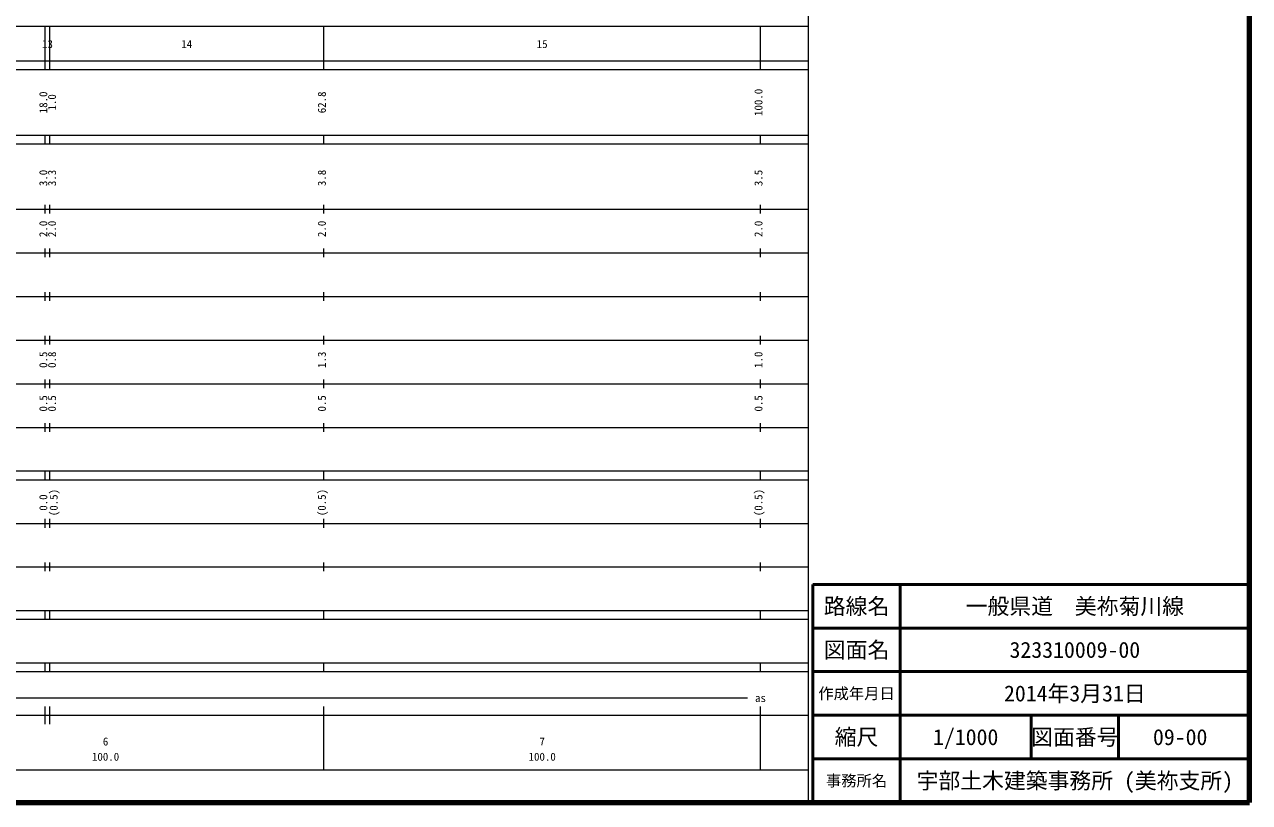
# Model space of a CAD drawing. Units: millimetres on the paper, enlarged 1000 times. Extents: x 40000 to 680000, y 20000 to 380000.
# Drawn here: x 399434 to 680000, y 20000 to 198357 of the extents above; entities that cross this region are included whole.
import ezdxf
from ezdxf.enums import TextEntityAlignment as Align

# ---------------------------------------------------------------- set-up
doc = ezdxf.new("R2010")
doc.units = ezdxf.units.MM
doc.header["$LTSCALE"] = 1000
for name, color, linetype, lineweight in [('M-TTL', 2, 'Continuous', 140), ('M-TTL-BAND', 7, 'Continuous', 13), ('M-TTL-FRAM', 2, 'Continuous', 50), ('M-TTL-LINE', 7, 'Continuous', 50)]:
    doc.layers.add(name, color=color, linetype=linetype, lineweight=lineweight)
doc.layers.add('M-TTL-TXT', color=7, linetype='Continuous')
doc.styles.add('ＭＳ ゴシック', font='')
doc.styles.get('ＭＳ ゴシック').set_extended_font_data('MS Gothic')

msp = doc.modelspace()

# ---------------------------------------------------------------- linework, layer by layer
at = {"layer": 'M-TTL'}
for p, q in [((680000, 20000), (680000, 380000)), ((40000, 20000), (680000, 20000))]:
    msp.add_line(p, q, dxfattribs=at)
at = {"layer": 'M-TTL-BAND'}
for p, q in [((579000, 20000), (579000, 370000)), ((68000, 198000), (579000, 198000)), ((404200, 188000), (404200, 198000)), ((405200, 188000), (405200, 198000)), ((468000, 188000), (468000, 198000)), ((568000, 188000), (568000, 198000)), ((40000, 190000), (579000, 190000)), ((40000, 188000), (579000, 188000)), ((40000, 173000), (579000, 173000)), ((404200, 171000), (404200, 173000)), ((405200, 171000), (405200, 173000)), ((468000, 171000), (468000, 173000)), ((568000, 171000), (568000, 173000)), ((40000, 171000), (579000, 171000)), ((40000, 156000), (579000, 156000)), ((404200, 155000), (404200, 157000)), ((405200, 155000), (405200, 157000)), ((468000, 155000), (468000, 157000)), ((568000, 155000), (568000, 157000)), ((46000, 146000), (579000, 146000)), ((404200, 145000), (404200, 147000)), ((405200, 145000), (405200, 147000)), ((468000, 145000), (468000, 147000)), ((568000, 145000), (568000, 147000)), ((52000, 136000), (579000, 136000)), ((404200, 135000), (404200, 137000)), ((405200, 135000), (405200, 137000)), ((468000, 135000), (468000, 137000)), ((568000, 135000), (568000, 137000)), ((404200, 125000), (404200, 127000)), ((405200, 125000), (405200, 127000)), ((468000, 125000), (468000, 127000)), ((568000, 125000), (568000, 127000)), ((46000, 126000), (579000, 126000)), ((52000, 116000), (579000, 116000)), ((404200, 115000), (404200, 117000)), ((405200, 115000), (405200, 117000)), ((468000, 115000), (468000, 117000)), ((568000, 115000), (568000, 117000)), ((404200, 105000), (404200, 107000)), ((405200, 105000), (405200, 107000)), ((468000, 105000), (468000, 107000)), ((568000, 105000), (568000, 107000)), ((46000, 106000), (579000, 106000)), ((40000, 96000), (579000, 96000)), ((404200, 94000), (404200, 96000)), ((405200, 94000), (405200, 96000)), ((468000, 94000), (468000, 96000)), ((568000, 94000), (568000, 96000)), ((40000, 94000), (579000, 94000)), ((404200, 83000), (404200, 85000)), ((405200, 83000), (405200, 85000)), ((468000, 83000), (468000, 85000)), ((568000, 83000), (568000, 85000)), ((49000, 84000), (579000, 84000)), ((40000, 74000), (579000, 74000)), ((404200, 73000), (404200, 75000)), ((405200, 73000), (405200, 75000)), ((468000, 73000), (468000, 75000)), ((568000, 73000), (568000, 75000)), ((40000, 64000), (579000, 64000)), ((40000, 62000), (579000, 62000)), ((404200, 62000), (404200, 64000)), ((405200, 62000), (405200, 64000)), ((468000, 62000), (468000, 64000)), ((568000, 62000), (568000, 64000)), ((40000, 52000), (579000, 52000)), ((404200, 50000), (404200, 52000)), ((405200, 50000), (405200, 52000)), ((468000, 50000), (468000, 52000)), ((568000, 50000), (568000, 52000)), ((40000, 50000), (579000, 50000)), ((71000, 44000), (565000, 44000)), ((40000, 40000), (579000, 40000)), ((404200, 38000), (404200, 42000)), ((405200, 38000), (405200, 42000)), ((468000, 27500), (468000, 42000)), ((568000, 27500), (568000, 42000)), ((68000, 27500), (579000, 27500))]:
    msp.add_line(p, q, dxfattribs=at)
at = {"layer": 'M-TTL-FRAM'}
for p, q in [((680000, 70000), (580000, 70000)), ((580000, 70000), (580000, 20000))]:
    msp.add_line(p, q, dxfattribs=at)
at = {"layer": 'M-TTL-LINE'}
for p, q in [((600000, 70000), (600000, 20000)), ((680000, 60000), (580000, 60000)), ((680000, 50000), (580000, 50000)), ((680000, 40000), (580000, 40000)), ((630000, 40000), (630000, 30000)), ((650000, 40000), (650000, 30000)), ((680000, 30000), (580000, 30000))]:
    msp.add_line(p, q, dxfattribs=at)

# ---------------------------------------------------------------- texts
at = {"layer": 'M-TTL-BAND', "style": 'ＭＳ ゴシック'}
for s, p in [('13', (404700, 192405)), ('14', (436600, 192405)), ('15', (518000, 192405)), ('as', (568000, 42500)), ('6', (418000, 32523)), ('7', (518000, 32523)), ('100.0', (418000, 29033)), ('100.0', (518000, 29033))]:
    msp.add_text(s, height=1833, dxfattribs=at).set_placement(p, align=Align.BOTTOM_CENTER)
for s, p in [('18.0', (405200, 180500)), ('62.8', (469000, 180500)), ('100.0', (569000, 180500)), ('1.0', (407200, 180500)), ('3.0', (405200, 163174)), ('3.3', (407200, 163174)), ('3.8', (469000, 163174)), ('3.5', (569000, 163174)), ('2.0', (405200, 151500)), ('2.0', (407200, 151500)), ('2.0', (469000, 151500)), ('2.0', (569000, 151500)), ('0.5', (405200, 121500)), ('0.8', (407200, 121500)), ('1.3', (469000, 121500)), ('1.0', (569000, 121500)), ('0.5', (405200, 111500)), ('0.5', (407200, 111500)), ('0.5', (469000, 111500)), ('0.5', (569000, 111500)), ('0.0', (405200, 88764)), ('(0.5)', (407570, 88764)), ('(0.5)', (469000, 88764)), ('(0.5)', (569000, 88764))]:
    msp.add_text(s, height=1833, rotation=90, dxfattribs=at).set_placement(p, align=Align.BOTTOM_CENTER)
at = {"layer": 'M-TTL-TXT', "style": 'ＭＳ ゴシック'}
for s, height, p in [('路線名', 3666, (590000, 65000)), ('路線名', 3666, (590000, 65000)), ('一般県道\u3000美祢菊川線', 3666, (640000, 65000)), ('図面名', 3666, (590000, 55000)), ('図面名', 3666, (590000, 55000)), ('323310009-00', 3666, (640000, 55000)), ('作成年月日', 2566, (590000, 45000)), ('作成年月日', 2566, (590000, 45000)), ('2014年3月31日', 3666, (640000, 45000)), ('縮尺', 3666, (590000, 35000)), ('縮尺', 3666, (590000, 35000)), ('1/1000', 3666, (615000, 35000)), ('図面番号', 3666, (640000, 35000)), ('図面番号', 3666, (640000, 35000)), ('09-00', 3666, (664125, 35000)), ('事務所名', 2566, (590000, 25000)), ('事務所名', 2566, (590000, 25000)), ('宇部土木建築事務所 (美祢支所)', 3666, (640000, 25000))]:
    msp.add_text(s, height=height, dxfattribs=at).set_placement(p, align=Align.MIDDLE_CENTER)

doc.saveas('drawing.dxf')
